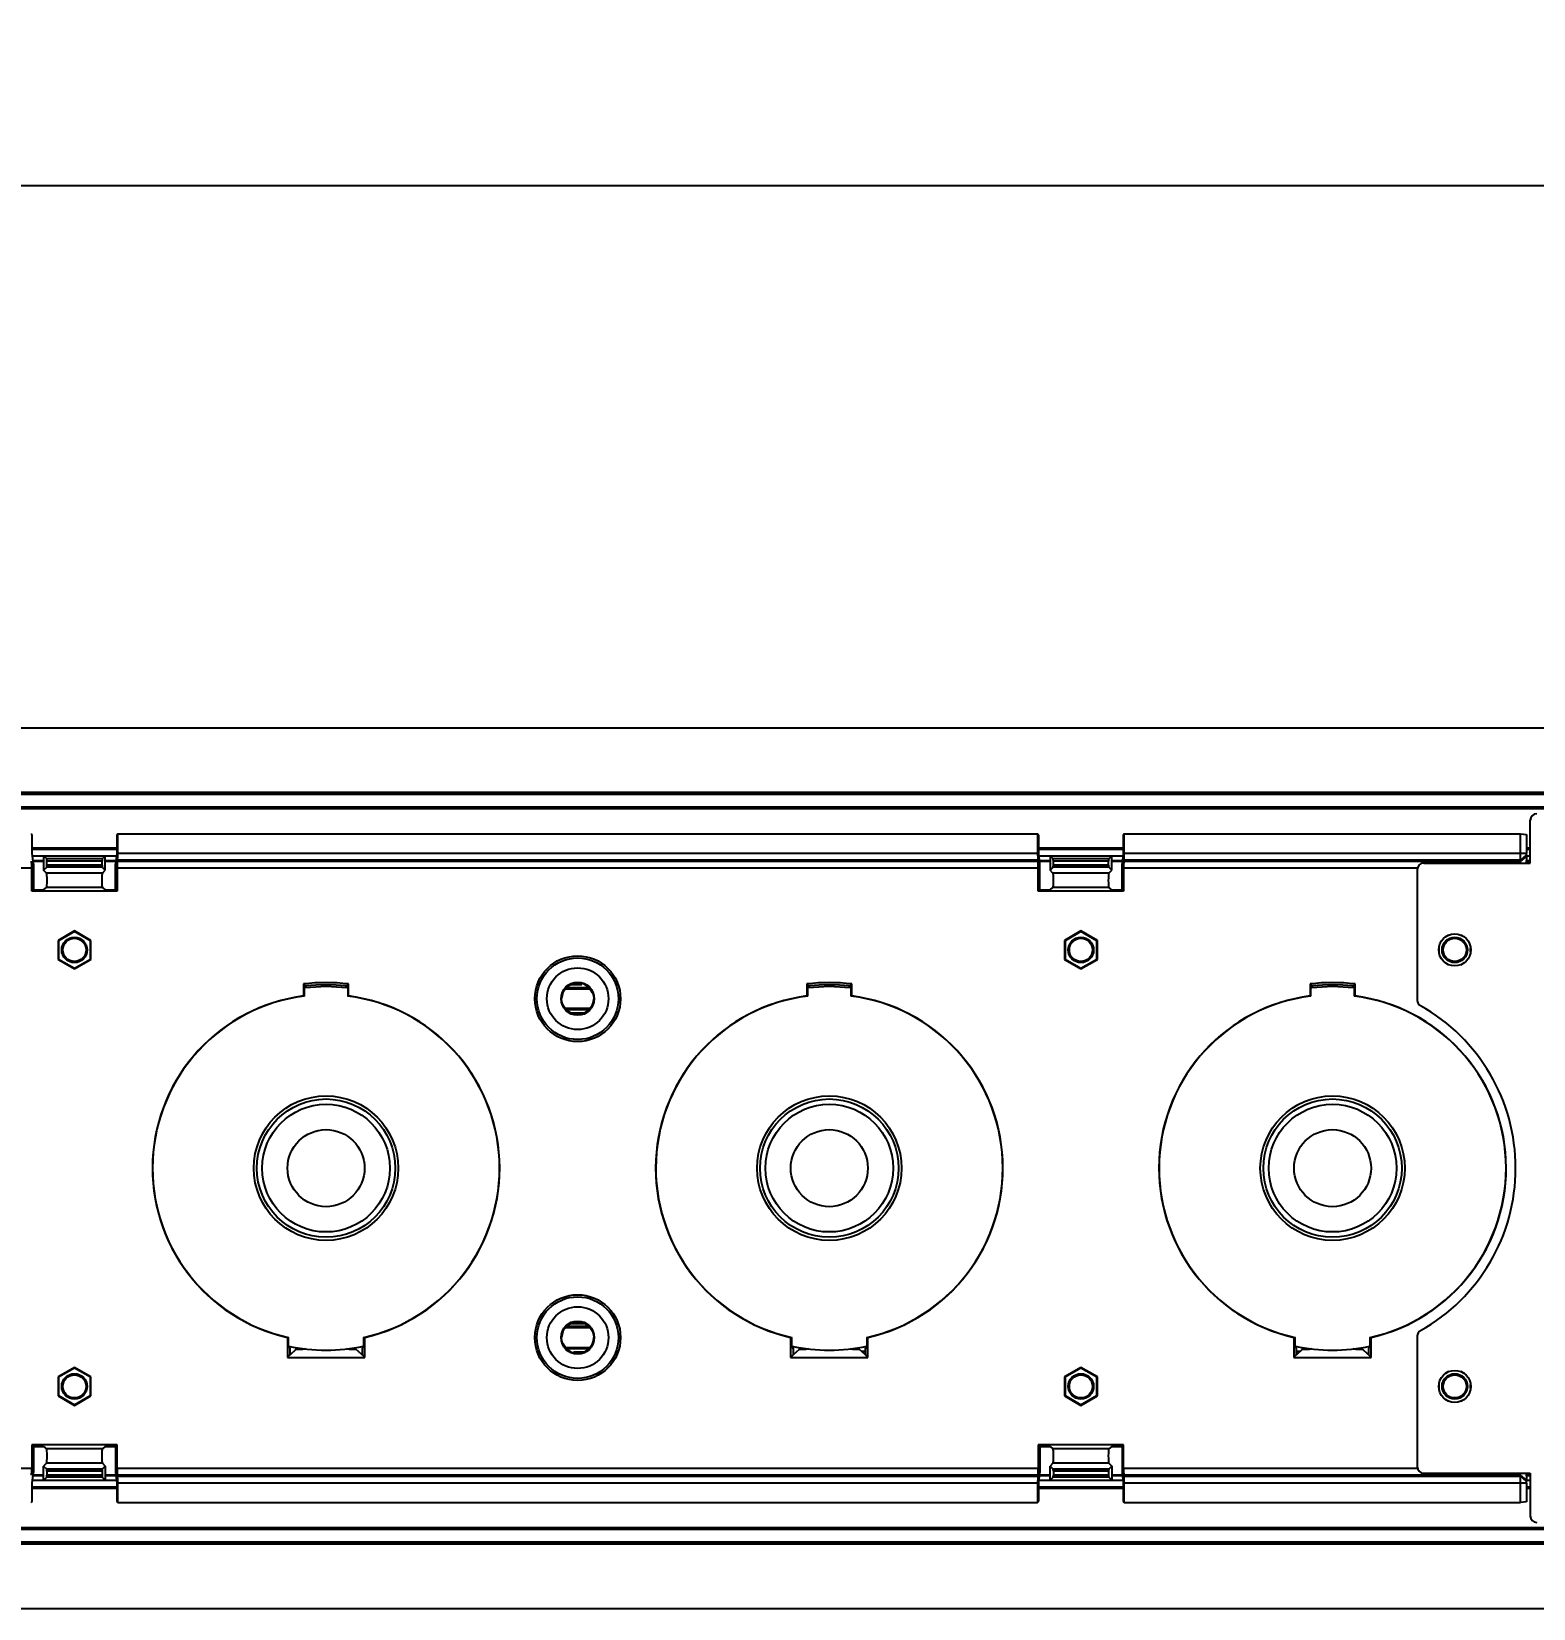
# Model space of a CAD drawing. Header units: inches. Extents: x 5 to 105, y 0 to 80.
# Drawn here: x 16.82 to 24.13, y 4.41 to 12.08 of the extents above; entities that cross this region are included whole.
import ezdxf

# ---------------------------------------------------------------- set-up
doc = ezdxf.new("R2010")
doc.units = ezdxf.units.IN
doc.header["$MEASUREMENT"] = 0
doc.layers.add('DIM', color=1, linetype='Continuous')
doc.styles.add('Arial', font='arial.ttf')
doc.dimstyles.new('ANSI & Metric .50 Stacked', dxfattribs={"dimscale": 2.666667, "dimtxt": 0.5, "dimasz": 0.625, "dimexe": 0.5, "dimexo": 0.5, "dimgap": 0.166667, "dimtad": 0, "dimtih": 1, "dimtoh": 1, "dimzin": 4, "dimdsep": 46, "dimtxsty": 'Arial', "dimcen": 0.25, "dimadec": 0, "dimazin": 0, "dimtfac": 0.75, "dimtofl": 0, "dimtmove": 0, "dimatfit": 3, "dimfxl": 1, "dimtolj": 1, "dimtzin": 0, "dimarcsym": 0})

# ---------------------------------------------------------------- blocks, each defined once
blk = doc.blocks.new('*D2')
at = {"layer": 'Defpoints', "color": 0, "transparency": 16777216}
for p in [(83.1744, 11.3332), (4.7768, 8.6955), (83.1744, 8.6935)]:
    blk.add_point(p, dxfattribs=at)
at = {"layer": 'DIM', "color": 0, "lineweight": -2, "transparency": 16777216}
for p, q in [((4.7768, 9.1955), (4.7768, 11.8332)), ((83.1744, 9.1935), (83.1744, 11.8332)), ((5.4018, 11.3332), (42.3024, 11.3332)), ((82.5494, 11.3332), (45.6487, 11.3332))]:
    blk.add_line(p, q, dxfattribs=at)
at = {"layer": 'DIM', "color": 0, "transparency": 16777216}
for points in [[(5.4018, 11.4374), (5.4018, 11.229), (4.7768, 11.3332)], [(82.5494, 11.4374), (82.5494, 11.229), (83.1744, 11.3332)]]:
    blk.add_solid(points, dxfattribs=at)
at = {"layer": 'DIM', "color": 0, "transparency": 16777216, "char_height": 0.5, "attachment_point": 5, "style": 'Arial'}
for s, insert in [('\\A1;78.40', (43.9756, 11.7551)), ('\\A1;[1991mm]', (43.9756, 10.8461))]:
    blk.add_mtext(s, dxfattribs=dict(at, insert=insert))

msp = doc.modelspace()

# ---------------------------------------------------------------- linework, layer by layer
for p, q in [((5.6267, 8.6935), (82.3267, 8.6935)), ((5.6267, 8.3809), (82.3267, 8.3809)), ((82.3267, 8.3691), (5.6267, 8.3691)), ((5.6267, 8.3091), (82.3267, 8.3091)), ((82.3267, 8.2991), (5.6267, 8.2991)), ((24.1142, 8.0349), (24.1142, 8.2437)), ((16.8211, 8.1706), (16.8159, 8.1771)), ((16.8211, 8.0821), (16.8211, 8.1706)), ((17.2376, 8.1771), (17.2323, 8.1706)), ((17.2323, 8.1706), (17.2323, 8.0821)), ((17.2376, 8.0835), (17.2376, 8.1771)), ((17.2376, 8.1771), (21.7159, 8.1771)), ((21.7159, 8.1771), (21.7159, 8.0835)), ((21.7211, 8.1706), (21.7159, 8.1771)), ((21.7211, 8.0821), (21.7211, 8.1706)), ((22.1376, 8.1771), (22.1323, 8.1706)), ((22.1323, 8.1706), (22.1323, 8.0821)), ((22.1376, 8.0835), (22.1376, 8.1771)), ((22.1376, 8.1771), (24.0667, 8.1771)), ((24.0667, 8.1771), (24.0967, 8.1745)), ((24.0667, 8.0349), (24.0667, 8.1771)), ((24.0967, 8.1745), (24.0967, 8.0835)), ((16.8211, 8.1093), (17.2323, 8.1093)), ((17.2323, 8.1011), (16.8211, 8.1011)), ((16.8267, 8.0321), (16.8211, 8.0821)), ((16.8224, 8.0709), (17.2311, 8.0709)), ((17.2309, 8.0691), (16.8226, 8.0691)), ((16.8767, 8.0691), (16.8767, 8.0001)), ((16.8917, 8.055), (16.8775, 8.0691)), ((17.1618, 8.055), (17.1759, 8.0691)), ((17.1767, 8.0001), (17.1767, 8.0691)), ((17.2323, 8.0821), (17.2267, 8.0321)), ((17.2376, 8.0835), (21.7159, 8.0835)), ((21.7211, 8.1093), (22.1323, 8.1093)), ((22.1323, 8.1011), (21.7211, 8.1011)), ((21.7267, 8.0321), (21.7211, 8.0821)), ((21.7224, 8.0709), (22.1311, 8.0709)), ((22.1309, 8.0691), (21.7226, 8.0691)), ((21.7767, 8.0691), (21.7767, 8.0001)), ((21.7917, 8.055), (21.7775, 8.0691)), ((22.0618, 8.055), (22.0759, 8.0691)), ((22.0767, 8.0001), (22.0767, 8.0691)), ((22.1323, 8.0821), (22.1267, 8.0321)), ((22.1376, 8.0835), (24.0967, 8.0835)), ((24.0965, 8.0748), (24.0667, 8.0496)), ((24.096, 8.0687), (24.0667, 8.0439)), ((24.0965, 8.0748), (24.096, 8.0687)), ((24.1142, 8.0691), (24.0961, 8.0691)), ((24.0962, 8.0709), (24.1142, 8.0709)), ((24.0967, 8.1093), (24.1142, 8.1093)), ((24.1142, 8.1011), (24.0967, 8.1011)), ((16.8192, 8.01), (12.3343, 8.01)), ((16.8192, 7.8976), (16.8192, 8.01)), ((16.825, 8.048), (16.8767, 8.048)), ((16.8253, 8.0451), (16.8767, 8.0451)), ((16.8267, 8.0321), (16.8267, 7.9051)), ((16.8767, 8.0001), (16.8917, 8.015)), ((16.8907, 7.9861), (16.8767, 8.0001)), ((17.1627, 7.9861), (16.8907, 7.9861)), ((17.1618, 8.055), (16.8917, 8.055)), ((17.1618, 8.015), (16.8917, 8.015)), ((16.8925, 8.025), (16.8925, 8.045)), ((17.161, 8.045), (16.8925, 8.045)), ((17.161, 8.025), (16.8925, 8.025)), ((17.161, 8.025), (17.161, 8.045)), ((17.1767, 8.0001), (17.1618, 8.015)), ((17.1627, 7.9861), (17.1767, 8.0001)), ((17.1767, 8.048), (17.2285, 8.048)), ((17.1767, 8.0451), (17.2282, 8.0451)), ((17.2267, 7.9051), (17.2267, 8.0321)), ((17.2343, 8.01), (17.2343, 7.8976)), ((21.7192, 8.01), (17.2343, 8.01)), ((17.2356, 8.0439), (17.2363, 8.0496)), ((17.2356, 8.0439), (21.7178, 8.0439)), ((21.7172, 8.0496), (17.2363, 8.0496)), ((21.7172, 8.0496), (21.7178, 8.0439)), ((21.7192, 7.8976), (21.7192, 8.01)), ((21.725, 8.048), (21.7767, 8.048)), ((21.7253, 8.0451), (21.7767, 8.0451)), ((21.7267, 7.9051), (21.7267, 8.0321)), ((21.7767, 8.0001), (21.7917, 8.015)), ((21.7907, 7.9861), (21.7767, 8.0001)), ((22.0627, 7.9861), (21.7907, 7.9861)), ((22.0618, 8.055), (21.7917, 8.055)), ((22.0618, 8.015), (21.7917, 8.015)), ((22.061, 8.045), (21.7925, 8.045)), ((21.7925, 8.025), (21.7925, 8.045)), ((22.061, 8.025), (21.7925, 8.025)), ((22.061, 8.025), (22.061, 8.045)), ((22.0767, 8.0001), (22.0618, 8.015)), ((22.0627, 7.9861), (22.0767, 8.0001)), ((22.0767, 8.048), (22.1285, 8.048)), ((22.0767, 8.0451), (22.1282, 8.0451)), ((22.1267, 7.9051), (22.1267, 8.0321)), ((22.1343, 8.01), (22.1343, 7.8976)), ((23.5649, 8.01), (22.1343, 8.01)), ((22.1356, 8.0439), (22.1363, 8.0496)), ((22.1356, 8.0439), (24.0667, 8.0439)), ((24.0667, 8.0496), (22.1363, 8.0496)), ((23.5642, 8.0037), (23.5642, 7.3679)), ((23.5955, 8.0349), (24.1142, 8.0349)), ((24.0949, 8.0451), (24.1142, 8.0451)), ((24.095, 8.048), (24.1142, 8.048)), ((16.8775, 7.9058), (16.8907, 7.9163)), ((17.1628, 7.9163), (16.8907, 7.9163)), ((17.1759, 7.9058), (17.1628, 7.9163)), ((21.7767, 7.9051), (21.7907, 7.9163)), ((22.0628, 7.9163), (21.7907, 7.9163)), ((22.0767, 7.9051), (22.0628, 7.9163)), ((16.8192, 7.8976), (16.8267, 7.9051)), ((17.2343, 7.8976), (16.8192, 7.8976)), ((16.8267, 7.9051), (16.8676, 7.9051)), ((17.1859, 7.9051), (17.2267, 7.9051)), ((17.2343, 7.8976), (17.2267, 7.9051)), ((21.7192, 7.8976), (21.7267, 7.9051)), ((22.1343, 7.8976), (21.7192, 7.8976)), ((21.7267, 7.9051), (21.7767, 7.9051)), ((22.0767, 7.9051), (22.1267, 7.9051)), ((22.1343, 7.8976), (22.1267, 7.9051)), ((17.0267, 7.7048), (16.9467, 7.6586)), ((17.0267, 7.7018), (16.9494, 7.6571)), ((17.1067, 7.6586), (17.0267, 7.7048)), ((17.0267, 7.7018), (17.0267, 7.7048)), ((17.1041, 7.6571), (17.0267, 7.7018)), ((21.9267, 7.7048), (21.8467, 7.6586)), ((21.9267, 7.7018), (21.8494, 7.6571)), ((22.0067, 7.6586), (21.9267, 7.7048)), ((21.9267, 7.7018), (21.9267, 7.7048)), ((22.0041, 7.6571), (21.9267, 7.7018)), ((23.7166, 7.6844), (23.6995, 7.6745)), ((23.7939, 7.6745), (23.7769, 7.6844)), ((16.9467, 7.6586), (16.9467, 7.5662)), ((16.9494, 7.6571), (16.9467, 7.6586)), ((16.9494, 7.6571), (16.9494, 7.5677)), ((17.1041, 7.6571), (17.1067, 7.6586)), ((17.1041, 7.5677), (17.1041, 7.6571)), ((17.1067, 7.5662), (17.1067, 7.6586)), ((21.8467, 7.6586), (21.8467, 7.5662)), ((21.8494, 7.6571), (21.8467, 7.6586)), ((21.8494, 7.6571), (21.8494, 7.5677)), ((22.0041, 7.6571), (22.0067, 7.6586)), ((22.0041, 7.5677), (22.0041, 7.6571)), ((22.0067, 7.5662), (22.0067, 7.6586)), ((23.6694, 7.6223), (23.6694, 7.6026)), ((23.8241, 7.6026), (23.8241, 7.6223)), ((16.9494, 7.5677), (16.9467, 7.5662)), ((16.9467, 7.5662), (17.0267, 7.52)), ((16.9494, 7.5677), (17.0267, 7.5231)), ((17.0267, 7.5231), (17.1041, 7.5677)), ((17.0267, 7.52), (17.1067, 7.5662)), ((17.1041, 7.5677), (17.1067, 7.5662)), ((21.8494, 7.5677), (21.8467, 7.5662)), ((21.8467, 7.5662), (21.9267, 7.52)), ((21.8494, 7.5677), (21.9267, 7.5231)), ((21.9267, 7.5231), (22.0041, 7.5677)), ((21.9267, 7.52), (22.0067, 7.5662)), ((22.0041, 7.5677), (22.0067, 7.5662)), ((23.6995, 7.5503), (23.7166, 7.5405)), ((23.7769, 7.5405), (23.7939, 7.5503)), ((17.0267, 7.5231), (17.0267, 7.52)), ((18.1423, 7.4467), (18.1423, 7.3882)), ((18.1517, 7.4382), (18.1423, 7.4467)), ((18.3517, 7.4382), (18.3612, 7.4467)), ((18.3612, 7.3882), (18.3612, 7.4467)), ((19.4475, 7.4472), (19.422, 7.4305)), ((19.5072, 7.4467), (19.4774, 7.4529)), ((20.5923, 7.4467), (20.5923, 7.3882)), ((20.6017, 7.4382), (20.5923, 7.4467)), ((20.8017, 7.4382), (20.8112, 7.4467)), ((20.8112, 7.3882), (20.8112, 7.4467)), ((21.9267, 7.5231), (21.9267, 7.52)), ((23.0423, 7.4467), (23.0423, 7.3882)), ((23.0517, 7.4382), (23.0423, 7.4467)), ((23.2517, 7.4382), (23.2612, 7.4467)), ((23.2612, 7.3882), (23.2612, 7.4467)), ((18.1466, 7.3879), (18.1466, 7.4345)), ((18.1503, 7.4299), (18.2517, 7.4357)), ((18.1531, 7.4375), (18.1529, 7.4376)), ((18.1531, 7.4375), (18.1531, 7.4302)), ((18.2517, 7.4357), (18.3532, 7.4299)), ((18.3505, 7.4376), (18.3503, 7.4375)), ((18.3503, 7.4302), (18.3503, 7.4375)), ((18.3569, 7.4345), (18.3569, 7.3879)), ((19.4049, 7.4053), (19.3987, 7.3755)), ((19.4153, 7.4229), (19.5367, 7.4229)), ((19.5338, 7.4274), (19.4264, 7.4274)), ((19.4279, 7.4299), (19.532, 7.4299)), ((19.4424, 7.4439), (19.4968, 7.4439)), ((19.4449, 7.4455), (19.4931, 7.4455)), ((19.549, 7.4042), (19.5323, 7.4296)), ((20.5966, 7.3879), (20.5966, 7.4345)), ((20.6003, 7.4299), (20.7017, 7.4357)), ((20.6031, 7.4375), (20.6029, 7.4376)), ((20.6031, 7.4375), (20.6031, 7.4302)), ((20.7017, 7.4357), (20.8032, 7.4299)), ((20.8005, 7.4376), (20.8003, 7.4375)), ((20.8003, 7.4302), (20.8003, 7.4375)), ((20.8069, 7.4345), (20.8069, 7.3879)), ((23.0466, 7.3879), (23.0466, 7.4345)), ((23.0503, 7.4299), (23.1517, 7.4357)), ((23.0531, 7.4375), (23.0529, 7.4376)), ((23.0531, 7.4375), (23.0531, 7.4302)), ((23.1517, 7.4357), (23.2532, 7.4299)), ((23.2505, 7.4376), (23.2503, 7.4375)), ((23.2503, 7.4302), (23.2503, 7.4375)), ((23.2569, 7.4345), (23.2569, 7.3879)), ((19.4044, 7.3456), (19.4211, 7.3202)), ((19.416, 7.328), (19.539, 7.328)), ((19.4197, 7.3224), (19.5344, 7.3224)), ((19.532, 7.3199), (19.4214, 7.3199)), ((19.4399, 7.3062), (19.5114, 7.3062)), ((19.4463, 7.3031), (19.4761, 7.2969)), ((19.506, 7.3026), (19.5314, 7.3193)), ((19.5374, 5.7719), (19.4144, 5.7719)), ((19.4164, 5.7744), (19.5358, 5.7744)), ((19.5338, 5.7774), (19.4191, 5.7774)), ((19.4214, 5.7799), (19.532, 5.7799)), ((19.4475, 5.7972), (19.422, 5.7805)), ((19.4421, 5.7937), (19.5136, 5.7937)), ((19.5072, 5.7967), (19.4774, 5.8029)), ((19.549, 5.7542), (19.5323, 5.7796)), ((18.0634, 5.7258), (18.0634, 5.6289)), ((18.0695, 5.6779), (18.0695, 5.7253)), ((18.434, 5.7253), (18.434, 5.6779)), ((18.44, 5.6289), (18.44, 5.7258)), ((19.4049, 5.7553), (19.3987, 5.7255)), ((19.4044, 5.6956), (19.4211, 5.6702)), ((20.5134, 5.7258), (20.5134, 5.6289)), ((20.5195, 5.6779), (20.5195, 5.7253)), ((20.884, 5.7253), (20.884, 5.6779)), ((20.89, 5.6289), (20.89, 5.7258)), ((22.9634, 5.7258), (22.9634, 5.6289)), ((22.9695, 5.6779), (22.9695, 5.7253)), ((23.334, 5.7253), (23.334, 5.6779)), ((23.34, 5.6289), (23.34, 5.7258)), ((23.5642, 5.732), (23.5642, 5.0962)), ((18.0634, 5.6289), (18.0767, 5.6422)), ((18.0634, 5.6289), (18.44, 5.6289)), ((18.0767, 5.6422), (18.0767, 5.6733)), ((18.0779, 5.6433), (18.1062, 5.668)), ((18.1062, 5.668), (18.1062, 5.6761)), ((18.1062, 5.668), (18.1388, 5.668)), ((18.3647, 5.668), (18.3972, 5.668)), ((18.3972, 5.668), (18.3972, 5.6761)), ((18.4255, 5.6433), (18.3972, 5.668)), ((18.4267, 5.6733), (18.4267, 5.6422)), ((18.44, 5.6289), (18.4267, 5.6422)), ((19.4167, 5.6769), (19.5382, 5.6769)), ((19.4197, 5.6724), (19.527, 5.6724)), ((19.5255, 5.6699), (19.4214, 5.6699)), ((19.4463, 5.6531), (19.4761, 5.6469)), ((19.4566, 5.6559), (19.511, 5.6559)), ((19.4604, 5.6543), (19.5086, 5.6543)), ((19.506, 5.6526), (19.5314, 5.6693)), ((20.5134, 5.6289), (20.5267, 5.6422)), ((20.5134, 5.6289), (20.89, 5.6289)), ((20.5267, 5.6422), (20.5267, 5.6733)), ((20.5279, 5.6433), (20.5562, 5.668)), ((20.5562, 5.668), (20.5562, 5.6761)), ((20.5562, 5.668), (20.5888, 5.668)), ((20.8147, 5.668), (20.8472, 5.668)), ((20.8472, 5.668), (20.8472, 5.6761)), ((20.8755, 5.6433), (20.8472, 5.668)), ((20.8767, 5.6574), (20.8593, 5.6574)), ((20.8767, 5.6733), (20.8767, 5.6422)), ((20.89, 5.6289), (20.8767, 5.6422)), ((22.9634, 5.6289), (22.9767, 5.6422)), ((22.9634, 5.6289), (23.34, 5.6289)), ((22.9767, 5.6422), (22.9767, 5.6733)), ((22.9941, 5.6574), (22.9767, 5.6574)), ((22.9779, 5.6433), (23.0062, 5.668)), ((23.0062, 5.668), (23.0062, 5.6761)), ((23.0062, 5.668), (23.0388, 5.668)), ((23.2647, 5.668), (23.2972, 5.668)), ((23.2972, 5.668), (23.2972, 5.6761)), ((23.3255, 5.6433), (23.2972, 5.668)), ((23.3267, 5.6733), (23.3267, 5.6422)), ((23.34, 5.6289), (23.3267, 5.6422)), ((17.0267, 5.5798), (16.9467, 5.5336)), ((16.9467, 5.5336), (16.9467, 5.4412)), ((16.9494, 5.5321), (16.9467, 5.5336)), ((17.0267, 5.5768), (16.9494, 5.5321)), ((16.9494, 5.5321), (16.9494, 5.4427)), ((17.1067, 5.5336), (17.0267, 5.5798)), ((17.0267, 5.5768), (17.0267, 5.5798)), ((17.1041, 5.5321), (17.0267, 5.5768)), ((17.1041, 5.5321), (17.1067, 5.5336)), ((17.1041, 5.4427), (17.1041, 5.5321)), ((17.1067, 5.4412), (17.1067, 5.5336)), ((21.9267, 5.5798), (21.8467, 5.5336)), ((21.8467, 5.5336), (21.8467, 5.4412)), ((21.8494, 5.5321), (21.8467, 5.5336)), ((21.9267, 5.5768), (21.8494, 5.5321)), ((21.8494, 5.5321), (21.8494, 5.4427)), ((22.0067, 5.5336), (21.9267, 5.5798)), ((21.9267, 5.5768), (21.9267, 5.5798)), ((22.0041, 5.5321), (21.9267, 5.5768)), ((22.0041, 5.5321), (22.0067, 5.5336)), ((22.0041, 5.4427), (22.0041, 5.5321)), ((22.0067, 5.4412), (22.0067, 5.5336)), ((23.7166, 5.5594), (23.6995, 5.5495)), ((23.7939, 5.5495), (23.7769, 5.5594)), ((23.6694, 5.4973), (23.6694, 5.4776)), ((23.8241, 5.4776), (23.8241, 5.4973)), ((16.9494, 5.4427), (16.9467, 5.4412)), ((16.9467, 5.4412), (17.0267, 5.395)), ((16.9494, 5.4427), (17.0267, 5.3981)), ((17.0267, 5.3981), (17.1041, 5.4427)), ((17.0267, 5.395), (17.1067, 5.4412)), ((17.0267, 5.3981), (17.0267, 5.395)), ((17.1041, 5.4427), (17.1067, 5.4412)), ((21.8494, 5.4427), (21.8467, 5.4412)), ((21.8467, 5.4412), (21.9267, 5.395)), ((21.8494, 5.4427), (21.9267, 5.3981)), ((21.9267, 5.3981), (22.0041, 5.4427)), ((21.9267, 5.395), (22.0067, 5.4412)), ((21.9267, 5.3981), (21.9267, 5.395)), ((22.0041, 5.4427), (22.0067, 5.4412)), ((23.6995, 5.4253), (23.7166, 5.4155)), ((23.7769, 5.4155), (23.7939, 5.4253)), ((16.8192, 5.2023), (16.8192, 5.0899)), ((16.8192, 5.2023), (16.8267, 5.1947)), ((17.2343, 5.2023), (16.8192, 5.2023)), ((16.8267, 5.1947), (16.8267, 5.0677)), ((16.8267, 5.1947), (16.8767, 5.1947)), ((16.8767, 5.1947), (16.8907, 5.1835)), ((17.1628, 5.1835), (16.8907, 5.1835)), ((17.1767, 5.1947), (17.1628, 5.1835)), ((17.1767, 5.1947), (17.2267, 5.1947)), ((17.2343, 5.2023), (17.2267, 5.1947)), ((17.2267, 5.1947), (17.2267, 5.0677)), ((17.2343, 5.0899), (17.2343, 5.2023)), ((21.7192, 5.2023), (21.7192, 5.0899)), ((21.7192, 5.2023), (21.7267, 5.1947)), ((22.1343, 5.2023), (21.7192, 5.2023)), ((21.7267, 5.1947), (21.7267, 5.0677)), ((21.7267, 5.1947), (21.7767, 5.1947)), ((21.7767, 5.1947), (21.7907, 5.1835)), ((22.0628, 5.1835), (21.7907, 5.1835)), ((22.0767, 5.1947), (22.0628, 5.1835)), ((22.0767, 5.1947), (22.1267, 5.1947)), ((22.1343, 5.2023), (22.1267, 5.1947)), ((22.1267, 5.1947), (22.1267, 5.0677)), ((22.1343, 5.0899), (22.1343, 5.2023)), ((12.3343, 5.0899), (16.8192, 5.0899)), ((16.8211, 5.0177), (16.8267, 5.0677)), ((16.8907, 5.1138), (16.8767, 5.0998)), ((16.8767, 5.0998), (16.8917, 5.0848)), ((16.8767, 5.0307), (16.8767, 5.0998)), ((17.1627, 5.1138), (16.8907, 5.1138)), ((17.1618, 5.0848), (16.8917, 5.0848)), ((16.8925, 5.0749), (16.8925, 5.0548)), ((17.161, 5.0749), (16.8925, 5.0749)), ((17.161, 5.0749), (17.161, 5.0548)), ((17.1767, 5.0998), (17.1618, 5.0848)), ((17.1627, 5.1138), (17.1767, 5.0998)), ((17.1767, 5.0998), (17.1767, 5.0307)), ((17.2267, 5.0677), (17.2323, 5.0177)), ((17.2343, 5.0899), (21.7192, 5.0899)), ((21.7211, 5.0177), (21.7267, 5.0677)), ((21.7907, 5.1138), (21.7767, 5.0998)), ((21.7767, 5.0998), (21.7917, 5.0848)), ((21.7767, 5.0307), (21.7767, 5.0998)), ((22.0627, 5.1138), (21.7907, 5.1138)), ((22.0618, 5.0848), (21.7917, 5.0848)), ((21.7925, 5.0749), (21.7925, 5.0548)), ((22.061, 5.0749), (21.7925, 5.0749)), ((22.061, 5.0749), (22.061, 5.0548)), ((22.0767, 5.0998), (22.0618, 5.0848)), ((22.0627, 5.1138), (22.0767, 5.0998)), ((22.0767, 5.0998), (22.0767, 5.0307)), ((22.1267, 5.0677), (22.1323, 5.0177)), ((22.1343, 5.0899), (23.5649, 5.0899)), ((16.8211, 4.9292), (16.8211, 5.0177)), ((16.8211, 4.9987), (17.2323, 4.9987)), ((17.2323, 4.9905), (16.8211, 4.9905)), ((17.2311, 5.0289), (16.8224, 5.0289)), ((16.8226, 5.0307), (17.2309, 5.0307)), ((16.8767, 5.0518), (16.825, 5.0518)), ((16.8767, 5.0547), (16.8253, 5.0547)), ((16.8917, 5.0449), (16.8775, 5.0307)), ((17.1618, 5.0449), (16.8917, 5.0449)), ((17.161, 5.0548), (16.8925, 5.0548)), ((17.1618, 5.0449), (17.1759, 5.0307)), ((17.2282, 5.0547), (17.1767, 5.0547)), ((17.2285, 5.0518), (17.1767, 5.0518)), ((17.2323, 5.0177), (17.2323, 4.9292)), ((17.2363, 5.0502), (17.2356, 5.0559)), ((21.7178, 5.0559), (17.2356, 5.0559)), ((17.2363, 5.0502), (21.7172, 5.0502)), ((21.7159, 5.0163), (17.2376, 5.0163)), ((17.2376, 4.9227), (17.2376, 5.0163)), ((21.7159, 5.0163), (21.7159, 4.9227)), ((21.7178, 5.0559), (21.7172, 5.0502)), ((21.7211, 4.9292), (21.7211, 5.0177)), ((21.7211, 4.9987), (22.1323, 4.9987)), ((22.1323, 4.9905), (21.7211, 4.9905)), ((22.1311, 5.0289), (21.7224, 5.0289)), ((21.7226, 5.0307), (22.1309, 5.0307)), ((21.7767, 5.0518), (21.725, 5.0518)), ((21.7767, 5.0547), (21.7253, 5.0547)), ((21.7917, 5.0449), (21.7775, 5.0307)), ((22.0618, 5.0449), (21.7917, 5.0449)), ((22.061, 5.0548), (21.7925, 5.0548)), ((22.0618, 5.0449), (22.0759, 5.0307)), ((22.1282, 5.0547), (22.0767, 5.0547)), ((22.1285, 5.0518), (22.0767, 5.0518)), ((22.1323, 5.0177), (22.1323, 4.9292)), ((22.1363, 5.0502), (22.1356, 5.0559)), ((24.0667, 5.0559), (22.1356, 5.0559)), ((22.1363, 5.0502), (24.0667, 5.0502)), ((24.0967, 5.0163), (22.1376, 5.0163)), ((22.1376, 4.9227), (22.1376, 5.0163)), ((23.5955, 5.0649), (24.1142, 5.0649)), ((24.0667, 4.9227), (24.0667, 5.0649)), ((24.096, 5.0311), (24.0667, 5.0559)), ((24.0965, 5.025), (24.0667, 5.0502)), ((24.1142, 5.0547), (24.0949, 5.0547)), ((24.1142, 5.0518), (24.095, 5.0518)), ((24.096, 5.0311), (24.0965, 5.025)), ((24.0961, 5.0307), (24.1142, 5.0307)), ((24.1142, 5.0289), (24.0962, 5.0289)), ((24.0967, 5.0163), (24.0967, 4.9253)), ((24.0967, 4.9987), (24.1142, 4.9987)), ((24.1142, 4.9905), (24.0967, 4.9905)), ((24.1142, 5.0649), (24.1142, 4.8562)), ((16.8159, 4.9227), (16.8211, 4.9292)), ((17.2323, 4.9292), (17.2376, 4.9227)), ((17.2376, 4.9227), (21.7159, 4.9227)), ((21.7159, 4.9227), (21.7211, 4.9292)), ((22.1323, 4.9292), (22.1376, 4.9227)), ((22.1376, 4.9227), (24.0667, 4.9227)), ((24.0967, 4.9253), (24.0667, 4.9227)), ((5.6267, 4.8007), (82.3267, 4.8007)), ((82.3267, 4.7907), (5.6267, 4.7907)), ((5.6267, 4.7307), (82.3267, 4.7307)), ((82.3267, 4.7189), (5.6267, 4.7189)), ((5.6267, 4.4064), (82.3267, 4.4064))]:
    msp.add_line(p, q)
at = {"flags": 128}
for points in [[(18.3505, 7.4376), (18.3515, 7.4378), (18.3524, 7.4378)], [(19.5485, 7.3445), (19.5532, 7.3594), (19.5547, 7.3749)], [(20.8005, 7.4376), (20.8015, 7.4378), (20.8024, 7.4378)], [(23.2505, 7.4376), (23.2515, 7.4378), (23.2524, 7.4378)], [(19.5485, 5.6945), (19.5532, 5.7094), (19.5547, 5.7249)]]:
    msp.add_lwpolyline(points, dxfattribs=at)
for centre, radius in [((23.7467, 7.6124), 0.078), ((17.0267, 7.6124), 0.062), ((17.0267, 7.6124), 0.0564), ((21.9267, 7.6124), 0.062), ((21.9267, 7.6124), 0.0564), ((23.7467, 7.6124), 0.062), ((23.7467, 7.6124), 0.0564), ((19.4767, 7.3749), 0.2087), ((19.4767, 7.3749), 0.1987), ((19.4767, 7.3749), 0.15), ((19.4767, 7.3749), 0.0809), ((19.4767, 7.3749), 0.08), ((19.4767, 7.3749), 0.078), ((18.2517, 6.5499), 0.3516), ((18.2517, 6.5499), 0.3367), ((18.2517, 6.5499), 0.3108), ((20.7017, 6.5499), 0.3516), ((20.7017, 6.5499), 0.3367), ((20.7017, 6.5499), 0.3108), ((23.1517, 6.5499), 0.3516), ((23.1517, 6.5499), 0.3367), ((23.1517, 6.5499), 0.3108), ((18.2517, 6.5499), 0.1875), ((20.7017, 6.5499), 0.1875), ((23.1517, 6.5499), 0.1875), ((19.4767, 5.7249), 0.2087), ((19.4767, 5.7249), 0.1987), ((19.4767, 5.7249), 0.15), ((19.4767, 5.7249), 0.0809), ((19.4767, 5.7249), 0.08), ((19.4767, 5.7249), 0.078), ((17.0267, 5.4874), 0.062), ((17.0267, 5.4874), 0.0564), ((21.9267, 5.4874), 0.062), ((21.9267, 5.4874), 0.0564), ((23.7467, 5.4874), 0.078), ((23.7467, 5.4874), 0.062), ((23.7467, 5.4874), 0.0564)]:
    msp.add_circle(centre, radius)
for centre, radius, start, end in [((24.1455, 8.2437), 0.0313, 90, 180), ((23.5955, 8.0037), 0.0313, 90, 180), ((18.2517, 6.5499), 0.9034, 83.03984, 96.96016), ((20.7017, 6.5499), 0.9034, 83.03984, 96.96016), ((23.1517, 6.5499), 0.9034, 83.03984, 96.96016), ((18.2517, 6.5499), 0.8454, 97.44027, 257.13064), ((18.2517, 6.5499), 0.8445, 97.15307, 257.53796), ((18.1516, 7.4329), 0.00491, 73.62542, 95.17036), ((18.2517, 6.5499), 0.893, 83.66146, 96.33854), ((18.2517, 6.5499), 0.8445, 282.46204, 82.84693), ((18.2517, 6.5499), 0.8454, 282.86936, 82.55973), ((20.7017, 6.5499), 0.8454, 97.44027, 257.13064), ((20.7017, 6.5499), 0.8445, 97.15307, 257.53796), ((20.6016, 7.4329), 0.00491, 73.62542, 95.17036), ((20.7017, 6.5499), 0.893, 83.66146, 96.33854), ((20.7017, 6.5499), 0.8445, 282.46204, 82.84693), ((20.7017, 6.5499), 0.8454, 282.86936, 82.55973), ((23.1517, 6.5499), 0.8454, 97.44027, 257.13064), ((23.1517, 6.5499), 0.8445, 97.15307, 257.53796), ((23.0516, 7.4329), 0.00491, 73.62542, 95.17036), ((23.1517, 6.5499), 0.893, 83.66146, 96.33854), ((23.1517, 6.5499), 0.8445, 282.46204, 82.84693), ((23.1517, 6.5499), 0.8454, 282.86936, 82.55973), ((23.5955, 7.3679), 0.0313, 180, 240.70843), ((23.1366, 6.5499), 0.9066, 299.29157, 60.70843), ((23.5955, 5.732), 0.0313, 119.29157, 180), ((18.2517, 6.5499), 0.8858, 258.12756, 281.87244), ((20.7017, 6.5499), 0.8858, 258.12756, 281.87244), ((23.1517, 6.5499), 0.8858, 258.12756, 281.87244), ((23.5955, 5.0962), 0.0313, 180, 270), ((24.1455, 4.8562), 0.0313, 180, 270)]:
    msp.add_arc(centre, radius, start, end)
for centre, major_axis, ratio, start_param, end_param in [((17.2348, 8.0835), (0, 0.04), 0.069927, 3.700192, 4.712389), ((21.7187, 8.0835), (0, 0.04), 0.069927, 1.570796, 2.582993), ((22.1348, 8.0835), (0, 0.04), 0.069927, 3.700192, 4.712389), ((24.0981, 8.01), (0, 0.0713), 0.05248, 0.602455, 1.213542), ((24.0962, 8.0835), (0, 0.0105), 0.05248, 3.744048, 4.712389), ((16.8164, 8.01), (0, 0.04), 0.069927, 4.712389, 5.724586), ((16.8905, 7.9512), (0, 0.035), 0.087489, 3.211406, 6.195919), ((16.8916, 8.045), (0, 0.01), 0.087489, 4.712389, 6.195919), ((16.8916, 8.025), (0, 0.01), 0.087489, 3.228859, 4.712389), ((17.163, 7.9512), (0, 0.035), 0.087489, 0.087266, 3.071779), ((17.1619, 8.045), (0, 0.01), 0.087489, 0.087266, 1.570796), ((17.1619, 8.025), (0, 0.01), 0.087489, 1.570796, 3.054326), ((17.2371, 8.01), (0, 0.04), 0.069927, 0.558599, 1.570796), ((21.7164, 8.01), (0, 0.04), 0.069927, 4.712389, 5.724586), ((21.7905, 7.9512), (0, 0.035), 0.087489, 3.211406, 6.195919), ((21.7916, 8.045), (0, 0.01), 0.087489, 4.712389, 6.195919), ((21.7916, 8.025), (0, 0.01), 0.087489, 3.228859, 4.712389), ((22.063, 7.9512), (0, 0.035), 0.087489, 0.087266, 3.071779), ((22.0619, 8.045), (0, 0.01), 0.087489, 0.087266, 1.570796), ((22.0619, 8.025), (0, 0.01), 0.087489, 1.570796, 3.054326), ((22.1371, 8.01), (0, 0.04), 0.069927, 0.558599, 1.570796), ((16.8676, 7.9058), (0.01, 0), 0.069927, 4.712389, 6.195919), ((17.1859, 7.9058), (0.01, 0), 0.069927, 3.228859, 4.712389), ((18.0806, 6.5499), (0.8577, 0), 0.979895, 1.493818, 1.498858), ((19.1429, 6.5499), (1.4876, 0), 0.800731, 2.299958, 2.304621), ((17.3606, 6.5499), (1.4876, 0), 0.800731, 0.836972, 0.841634), ((18.4228, 6.5499), (0.8577, 0), 0.979895, 1.642735, 1.647775), ((20.5306, 6.5499), (0.8577, 0), 0.979895, 1.493818, 1.498858), ((21.5929, 6.5499), (1.4876, 0), 0.800731, 2.299958, 2.304621), ((19.8106, 6.5499), (1.4876, 0), 0.800731, 0.836972, 0.841634), ((20.8728, 6.5499), (0.8577, 0), 0.979895, 1.642735, 1.647775), ((22.9806, 6.5499), (0.8577, 0), 0.979895, 1.493818, 1.498858), ((24.0429, 6.5499), (1.4876, 0), 0.800731, 2.299958, 2.304621), ((22.2606, 6.5499), (1.4876, 0), 0.800731, 0.836972, 0.841634), ((23.3228, 6.5499), (0.8577, 0), 0.979895, 1.642735, 1.647775), ((18.133, 6.5499), (0.8355, 0), 0.989844, 4.629089, 4.636353), ((18.3705, 6.5499), (0.8355, 0), 0.989844, 4.788425, 4.795689), ((20.583, 6.5499), (0.8355, 0), 0.989844, 4.629089, 4.636353), ((20.8205, 6.5499), (0.8355, 0), 0.989844, 4.788425, 4.795689), ((23.033, 6.5499), (0.8355, 0), 0.989844, 4.629089, 4.636353), ((23.2705, 6.5499), (0.8355, 0), 0.989844, 4.788425, 4.795689), ((18.7573, 6.5499), (1.1844, 0), 0.904333, 4.092801, 4.100295), ((18.068, 5.6434), (0.01, 0), 0.122785, 5.766147, 6.143559), ((18.2517, 5.6585), (0.137, 0), 0.122792, 2.398015, 2.540061), ((18.2517, 5.6585), (0.137, 0), 0.122792, 0.601532, 0.743578), ((18.4354, 5.6434), (0.01, 0), 0.122785, 3.281219, 3.658631), ((17.7462, 6.5499), (1.1844, 0), 0.904333, 5.324483, 5.331976), ((21.2073, 6.5499), (1.1844, 0), 0.904333, 4.092801, 4.100295), ((20.518, 5.6434), (0.01, 0), 0.122785, 5.766147, 6.143559), ((20.7017, 5.6585), (0.137, 0), 0.122792, 2.398015, 2.540061), ((20.7017, 5.6585), (0.137, 0), 0.122792, 0.601532, 0.743578), ((20.8854, 5.6434), (0.01, 0), 0.122785, 3.281219, 3.658631), ((20.1962, 6.5499), (1.1844, 0), 0.904333, 5.324483, 5.331976), ((23.6573, 6.5499), (1.1844, 0), 0.904333, 4.092801, 4.100295), ((22.968, 5.6434), (0.01, 0), 0.122785, 5.766147, 6.143559), ((23.1517, 5.6585), (0.137, 0), 0.122792, 2.398015, 2.540061), ((23.1517, 5.6585), (0.137, 0), 0.122792, 0.601532, 0.743578), ((23.3354, 5.6434), (0.01, 0), 0.122785, 3.281219, 3.658631), ((22.6462, 6.5499), (1.1844, 0), 0.904333, 5.324483, 5.331976), ((16.8905, 5.1486), (0, 0.035), 0.087489, 3.228859, 6.213372), ((17.163, 5.1486), (0, 0.035), 0.087489, 0.069813, 3.054326), ((21.7905, 5.1486), (0, 0.035), 0.087489, 3.228859, 6.213372), ((22.063, 5.1486), (0, 0.035), 0.087489, 0.069813, 3.054326), ((16.8164, 5.0899), (0, 0.04), 0.069927, 3.700192, 4.712389), ((16.8916, 5.0749), (0, 0.01), 0.087489, 4.712389, 6.195919), ((17.1619, 5.0749), (0, 0.01), 0.087489, 0.087266, 1.570796), ((17.2371, 5.0899), (0, 0.04), 0.069927, 1.570796, 2.582993), ((21.7164, 5.0899), (0, 0.04), 0.069927, 3.700192, 4.712389), ((21.7916, 5.0749), (0, 0.01), 0.087489, 4.712389, 6.195919), ((22.0619, 5.0749), (0, 0.01), 0.087489, 0.087266, 1.570796), ((22.1371, 5.0899), (0, 0.04), 0.069927, 1.570796, 2.582993), ((16.8916, 5.0548), (0, 0.01), 0.087489, 3.228859, 4.712389), ((17.1619, 5.0548), (0, 0.01), 0.087489, 1.570796, 3.054326), ((17.2348, 5.0163), (0, 0.04), 0.069927, 4.712389, 5.724586), ((21.7187, 5.0163), (0, 0.04), 0.069927, 0.558599, 1.570796), ((21.7916, 5.0548), (0, 0.01), 0.087489, 3.228859, 4.712389), ((22.0619, 5.0548), (0, 0.01), 0.087489, 1.570796, 3.054326), ((22.1348, 5.0163), (0, 0.04), 0.069927, 4.712389, 5.724586), ((24.0981, 5.0899), (0, 0.0713), 0.05248, 1.92805, 2.539138), ((24.0962, 5.0163), (0, 0.0105), 0.05248, 4.712389, 5.68073)]:
    msp.add_ellipse(centre, major_axis=major_axis, ratio=ratio, start_param=start_param, end_param=end_param)

# ---------------------------------------------------------------- dimensions: what is measured, and where the dimension line sits
at = {"layer": 'DIM'}
dim = msp.add_linear_dim(base=(83.1744, 11.3332), p1=(4.7768, 8.6955), p2=(83.1744, 8.6935), dimstyle='ANSI & Metric .50 Stacked', override={"dimpost": '\\X'}, dxfattribs=at)
dim.commit()
dim.dimension.update_dxf_attribs({"geometry": '*D2', "text_midpoint": (43.9756, 11.3332)})

doc.saveas('drawing.dxf')
